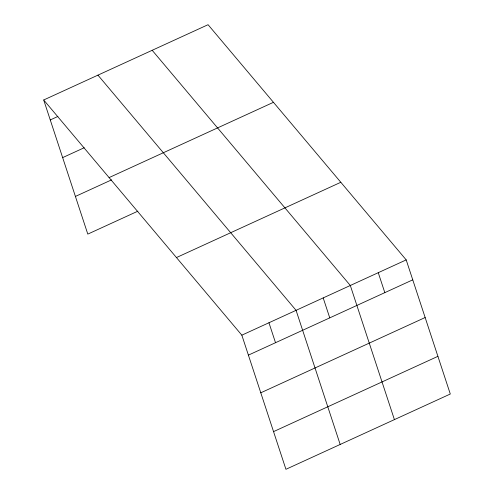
<?xml version="1.0" encoding="UTF-8"?>
<svg xmlns="http://www.w3.org/2000/svg" width="494" height="494" viewBox="0 0 494 494"><rect width="100%" height="100%" fill="white"/><g stroke="black" fill="none" stroke-linecap="round" stroke-linejoin="round"><path stroke-width="0.74" d="M43.7 99.979L208.067 24.7L406.198 259.893L450.3 394.021L285.933 469.3L241.838 335.173L43.7 99.979L87.802 234.107L137.869 211.179M50.265 119.937L57.915 116.436M62.652 157.611L84.208 147.743M109.088 177.593L273.448 102.314M75.415 196.433L111.576 179.872M176.451 257.559L340.817 182.28M241.838 335.173L406.198 259.893M248.396 355.13L412.762 279.845M260.783 392.804L425.149 317.525M273.546 431.626L437.912 356.341M152.183 50.295L350.314 285.489L394.416 419.616M97.942 75.137L296.073 310.331L340.175 444.458M378.256 272.688L384.82 292.646M323.193 297.907L329.757 317.864M268.952 322.755L275.516 342.706"/></g></svg>
